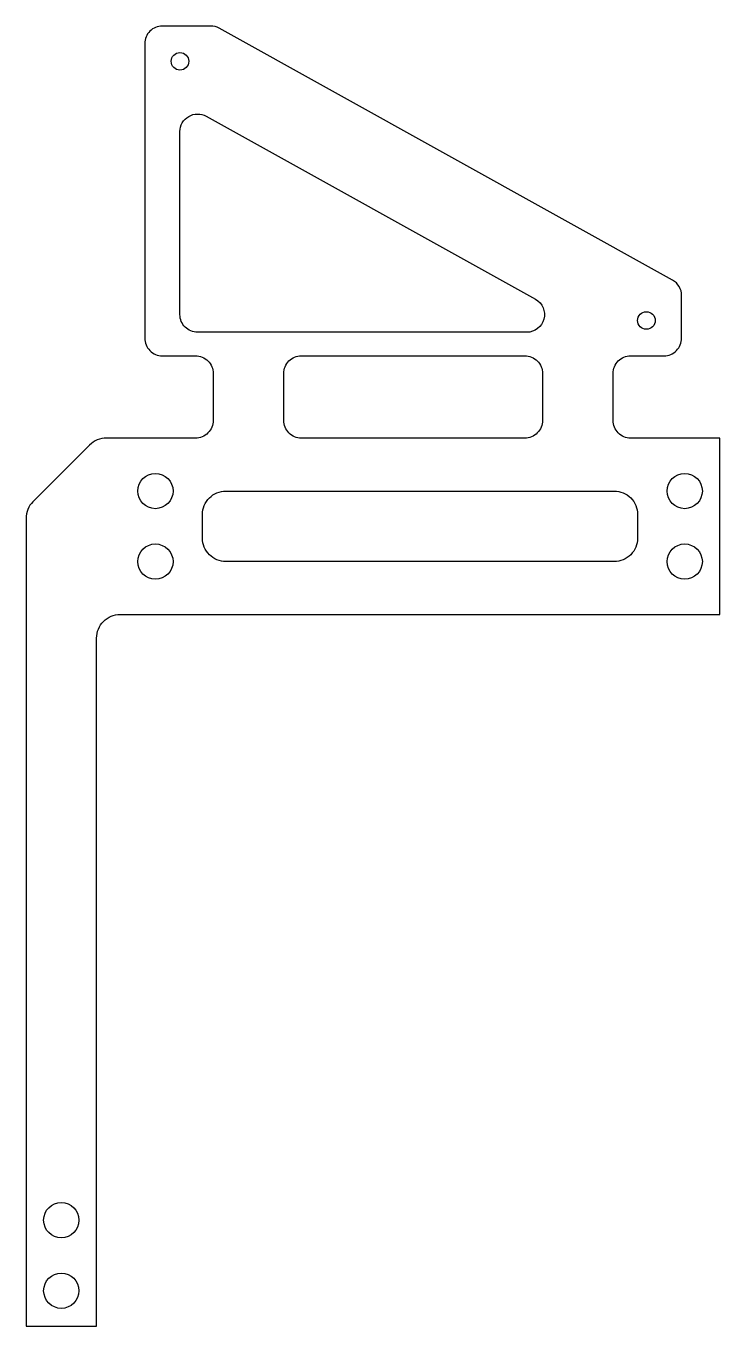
# Model space of a CAD drawing. Header units: millimetres. Extents: x -59 to 0, y -60 to 50.
import ezdxf

# ---------------------------------------------------------------- set-up
doc = ezdxf.new("R2010")
doc.units = ezdxf.units.MM

msp = doc.modelspace()

# ---------------------------------------------------------------- linework, layer by layer
for points in [[(-42.57, 49.85, 0.127532), (-43.3, 50.04), (-47.41, 50.04, 0.414214), (-48.91, 48.54), (-48.91, 23.5, 0.414214), (-47.41, 22), (-44.59, 22, -0.414214), (-43.09, 20.5), (-43.09, 16.5, -0.414214), (-44.59, 15), (-52.17, 15, 0.198912), (-53.59, 14.41), (-58.41, 9.59, 0.198912), (-59, 8.17), (-59, -60.5), (-53, -60.5), (-53, -2, -0.414214), (-51, 0), (0, 0), (0, 15), (-7.59, 15, -0.414214), (-9.09, 16.5), (-9.09, 20.5, -0.414214), (-7.59, 22), (-4.76, 22, 0.414214), (-3.26, 23.5), (-3.26, 27.12, 0.272297), (-4.03, 28.43)], [(-43.68, 42.37), (-15.69, 26.81, -0.773785), (-16.42, 24), (-44.41, 24, -0.414214), (-45.91, 25.5), (-45.91, 41.06, -0.57196)], [(-37.09, 16.5), (-37.09, 20.5, -0.414214), (-35.59, 22), (-16.59, 22, -0.414214), (-15.09, 20.5), (-15.09, 16.5, -0.414214), (-16.59, 15), (-35.59, 15, -0.414214)], [(-42, 4.5, -0.414214), (-44, 6.5), (-44, 8.5, -0.414214), (-42, 10.5), (-9, 10.5, -0.414214), (-7, 8.5), (-7, 6.5, -0.414214), (-9, 4.5)]]:
    msp.add_lwpolyline(points, format="xyb", close=True)
for centre, radius in [((-45.91, 47.04), 0.75), ((-6.26, 25), 0.75), ((-48, 10.5), 1.5), ((-3, 10.5), 1.5), ((-48, 4.5), 1.5), ((-3, 4.5), 1.5), ((-56, -51.5), 1.5), ((-56, -57.5), 1.5)]:
    msp.add_circle(centre, radius)

doc.saveas('drawing.dxf')
